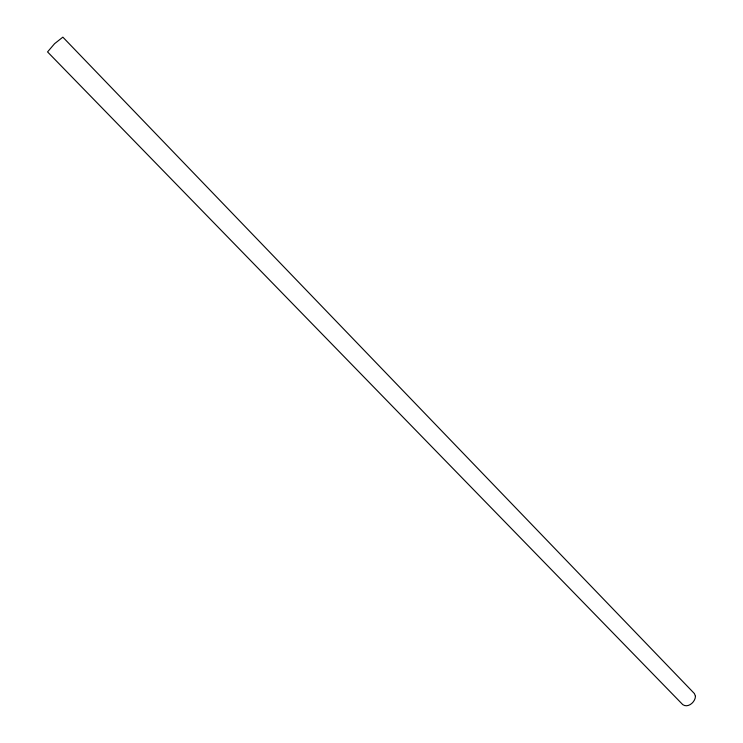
<?xml version="1.0" encoding="UTF-8"?>
<svg xmlns="http://www.w3.org/2000/svg" width="743" height="743" viewBox="0 0 743 743"><rect width="100%" height="100%" fill="white"/><g stroke="black" fill="none" stroke-linecap="round" stroke-linejoin="round"><path stroke-width="1.11" d="M695.448 696.265C695.383 701.959 688.055 708.432 682.761 704.624L47.552 51.908L54.601 43.661L62.858 37.15L694.417 693.581L695.448 696.265"/></g></svg>
